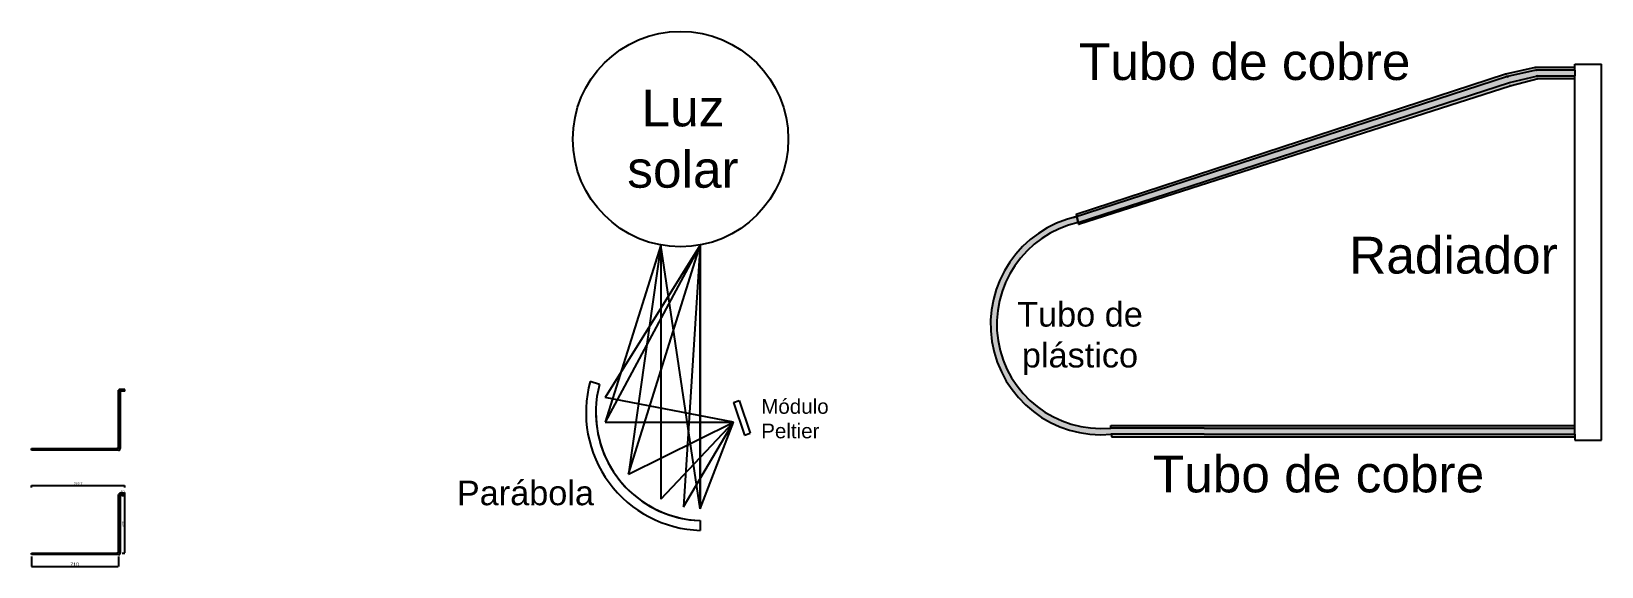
# Model space of a CAD drawing. Header units: millimetres. Extents: x 1199 to 14002, y 242 to 4605.
import ezdxf

# ---------------------------------------------------------------- set-up
doc = ezdxf.new("R2010")
doc.units = ezdxf.units.MM
doc.styles.get("Standard").update_dxf_attribs({"font": 'arial.ttf'})
doc.dimstyles.new('ISO-25', dxfattribs={"dimtxt": 2.5, "dimasz": 2.5, "dimexe": 1.25, "dimexo": 0.625, "dimtad": 1, "dimtxsty": 'Standard', "dimcen": 2.5, "dimadec": 0, "dimazin": 0, "dimtfac": 1, "dimtmove": 0, "dimatfit": 3, "dimfxl": 1, "dimarcsym": 0})

# ---------------------------------------------------------------- blocks, each defined once
blk = doc.blocks.new('*D4')
at = {"color": 0, "lineweight": -2, "transparency": 16777216}
for p, q in [((1199, 324), (1199, 242)), ((1909, 324), (1909, 242)), ((1201, 243), (1906, 243))]:
    blk.add_line(p, q, dxfattribs=at)
at = {"color": 0, "transparency": 16777216}
for points in [[(1201, 243), (1201, 242), (1199, 243)], [(1906, 243), (1906, 242), (1909, 243)]]:
    blk.add_solid(points, dxfattribs=at)
at = {"layer": 'Defpoints', "color": 0, "transparency": 16777216}
for p in [(1199, 325), (1909, 325), (1909, 243)]:
    blk.add_point(p, dxfattribs=at)
at = {"color": 0, "transparency": 16777216, "insert": (1551, 259), "char_height": 2.5, "attachment_point": 5}
blk.add_mtext('{\\H12x;710}', dxfattribs=at)
blk = doc.blocks.new('*D5')
at = {"color": 0, "lineweight": -2, "transparency": 16777216}
for p, q in [((1922, 836), (1922, 845)), ((1924, 843), (1959, 843)), ((1962, 836), (1962, 845))]:
    blk.add_line(p, q, dxfattribs=at)
at = {"color": 0, "transparency": 16777216}
for points in [[(1924, 844), (1924, 843), (1922, 843)], [(1959, 844), (1959, 843), (1962, 843)]]:
    blk.add_solid(points, dxfattribs=at)
at = {"layer": 'Defpoints', "color": 0, "transparency": 16777216}
for p in [(1922, 835), (1962, 843), (1962, 835)]:
    blk.add_point(p, dxfattribs=at)
at = {"color": 0, "transparency": 16777216, "insert": (1942, 854), "char_height": 2.5, "attachment_point": 5}
blk.add_mtext('{\\H8x;40}', dxfattribs=at)
blk = doc.blocks.new('*D6')
at = {"color": 0, "lineweight": -2, "transparency": 16777216}
for p, q in [((1940, 822), (1962, 822)), ((1961, 355), (1961, 820)), ((1940, 352), (1962, 352))]:
    blk.add_line(p, q, dxfattribs=at)
at = {"color": 0, "transparency": 16777216}
for points in [[(1960, 820), (1961, 820), (1961, 822)], [(1960, 355), (1961, 355), (1961, 352)]]:
    blk.add_solid(points, dxfattribs=at)
at = {"layer": 'Defpoints', "color": 0, "transparency": 16777216}
for p in [(1939, 822), (1961, 822), (1939, 352)]:
    blk.add_point(p, dxfattribs=at)
at = {"color": 0, "transparency": 16777216, "insert": (1950, 587), "char_height": 2.5, "attachment_point": 5, "rotation": 90}
blk.add_mtext('{\\H8x;470}', dxfattribs=at)
blk = doc.blocks.new('*D7')
at = {"color": 0, "lineweight": -2, "transparency": 16777216}
for p, q in [((1199, 886), (1199, 903)), ((1201, 902), (1959, 902)), ((1962, 886), (1962, 903))]:
    blk.add_line(p, q, dxfattribs=at)
at = {"color": 0, "transparency": 16777216}
for points in [[(1201, 902), (1201, 901), (1199, 902)], [(1959, 902), (1959, 901), (1962, 902)]]:
    blk.add_solid(points, dxfattribs=at)
at = {"layer": 'Defpoints', "color": 0, "transparency": 16777216}
for p in [(1962, 902), (1199, 885), (1962, 885)]:
    blk.add_point(p, dxfattribs=at)
at = {"color": 0, "transparency": 16777216, "insert": (1580, 914), "char_height": 2.5, "attachment_point": 5}
blk.add_mtext('{\\H8x;762,7}', dxfattribs=at)

msp = doc.modelspace()

# ---------------------------------------------------------------- hatches: boundary and pattern name
at = {"true_color": 0x7aafdf}
h = msp.add_hatch(color=143, dxfattribs=at)
h.dxf.hatch_style = 1
h.paths.add_polyline_path([(9723.664, 3095.329, 0.939321549), (10004.701, 1320.93), (10245.647, 1320.93), (10760.861, 1320.93), (13783.583, 1320.93), (13783.583, 1371.263), (10760.861, 1371.263), (10245.647, 1371.263), (9999.929, 1371.263, -0.939321549), (9734.679, 3045.985), (13250.385, 4188.307), (13482.081, 4241.798), (13783.583, 4241.798), (13783.583, 4289.667), (13466.528, 4289.667), (13234.831, 4236.176)])
at = {"true_color": 0xcd6928}
h = msp.add_hatch(color=32, dxfattribs=at)
h.dxf.hatch_style = 1
h.paths.add_polyline_path([(9734.679, 3045.985), (9734.689, 3045.94), (9737.73, 3032.321), (9741.411, 3033.503), (13255.386, 4161.914), (13261.441, 4163.463), (13485.263, 4220.706), (13501.426, 4220.706), (13783.583, 4220.706), (13783.583, 4241.798), (13482.081, 4241.798), (13469.327, 4238.854), (13250.385, 4188.307), (13250.372, 4188.303)])
h.paths.add_polyline_path([(13234.831, 4236.176), (13243.539, 4238.186), (13466.528, 4289.667), (13470.318, 4289.667), (13783.583, 4289.667), (13783.583, 4310.667), (13459.796, 4310.667), (13457.708, 4310.184), (13219.353, 4255.051), (13211.187, 4252.387), (9718.101, 3113.03), (9718.405, 3112.061), (9723.664, 3095.329)])
h = msp.add_hatch(color=32, dxfattribs=at)
h.dxf.hatch_style = 1
h.paths.add_polyline_path([(13783.583, 1392.263), (9999.929, 1392.263), (9999.929, 1371.263), (10245.647, 1371.263), (10760.861, 1371.263), (10761.186, 1371.263), (13783.583, 1371.263)])
h.paths.add_polyline_path([(13783.583, 1320.93), (10760.861, 1320.93), (10245.647, 1320.93), (10004.701, 1320.93), (10004.701, 1299.93), (13783.583, 1299.93)])

# ---------------------------------------------------------------- linework, layer by layer
at = {"color": 32, "true_color": 0xcd6928}
for p, q in [((13234.831, 4236.176), (9691.77, 3084.966)), ((13466.528, 4289.667), (13234.831, 4236.176)), ((13250.385, 4188.307), (13482.081, 4241.798)), ((13783.583, 4289.667), (13466.528, 4289.667)), ((13482.081, 4241.798), (13783.583, 4241.798)), ((9734.679, 3045.985), (13250.385, 4188.307)), ((10245.647, 1371.263), (9999.929, 1371.263)), ((10245.647, 1320.93), (9999.929, 1320.93)), ((10760.861, 1371.263), (10245.647, 1371.263)), ((10760.861, 1320.93), (10245.647, 1320.93)), ((10760.861, 1371.263), (13783.583, 1371.263)), ((10760.861, 1320.93), (13783.583, 1320.93))]:
    msp.add_line(p, q, dxfattribs=at)
for p, q in [((13219.353, 4255.051), (9718.101, 3113.03)), ((13219.353, 4255.051), (13211.187, 4252.387)), ((13459.796, 4310.667), (13219.353, 4255.051)), ((13219.353, 4255.051), (13226.551, 4256.716)), ((13226.551, 4256.716), (13219.353, 4255.051)), ((13234.831, 4236.176), (13229.446, 4234.426)), ((13229.446, 4234.426), (13234.831, 4236.176)), ((13234.831, 4236.176), (13243.539, 4238.186)), ((13459.796, 4310.667), (13457.708, 4310.184)), ((13457.708, 4310.184), (13459.796, 4310.667)), ((13783.583, 4310.667), (13459.796, 4310.667)), ((13459.796, 4310.667), (13462.43, 4310.667)), ((13466.528, 4289.667), (13464.205, 4289.131)), ((13464.205, 4289.131), (13466.528, 4289.667)), ((13466.528, 4289.667), (13470.318, 4289.667)), ((13482.081, 4241.798), (13469.327, 4238.854)), ((13469.327, 4238.854), (13482.081, 4241.798)), ((13482.081, 4241.798), (13496.214, 4241.798)), ((13783.583, 4289.667), (13783.583, 4337.226)), ((13783.583, 4337.226), (14001.558, 4337.226)), ((13783.583, 4289.667), (13783.583, 4310.667)), ((13783.583, 4289.667), (13783.583, 4241.798)), ((13783.583, 1371.263), (13783.583, 4241.798)), ((14001.558, 1273.372), (14001.558, 4337.226)), ((9737.73, 3032.321), (13255.386, 4161.914)), ((13250.385, 4188.307), (13250.372, 4188.303)), ((13250.372, 4188.303), (13250.385, 4188.307)), ((13250.385, 4188.307), (13250.4, 4188.31)), ((13255.386, 4161.914), (13250.986, 4160.501)), ((13250.986, 4160.501), (13255.386, 4161.914)), ((13255.386, 4161.914), (13485.263, 4220.706)), ((13255.386, 4161.914), (13261.441, 4163.463)), ((13485.263, 4220.706), (13477.148, 4218.631)), ((13477.148, 4218.631), (13485.263, 4220.706)), ((13485.263, 4220.706), (13783.583, 4220.706)), ((13485.263, 4220.706), (13501.426, 4220.706)), ((9718.101, 3113.03), (9719.324, 3113.429)), ((9718.101, 3113.03), (9723.664, 3095.329)), ((9718.101, 3113.03), (9718.405, 3112.061)), ((9718.405, 3112.061), (9718.101, 3113.03)), ((9734.679, 3045.985), (9723.664, 3095.329)), ((9723.664, 3095.329), (9734.679, 3045.985)), ((9734.679, 3045.985), (9737.73, 3032.321)), ((9734.679, 3045.985), (9737.045, 3035.386)), ((9734.679, 3045.985), (9734.689, 3045.94)), ((9734.689, 3045.94), (9734.679, 3045.985)), ((9734.679, 3045.985), (9734.679, 3045.985)), ((9737.73, 3032.321), (9741.411, 3033.503)), ((9741.411, 3033.503), (9737.73, 3032.321)), ((1908.97, 1673.027), (1908.97, 1679.377)), ((1908.97, 1209.377), (1908.97, 1673.027)), ((1915.32, 1685.727), (1921.67, 1685.727)), ((1961.67, 1685.727), (1915.32, 1685.727)), ((1921.67, 1666.687), (1921.67, 1203.027)), ((1961.67, 1673.027), (1928.02, 1673.027)), ((1961.67, 1673.027), (1961.67, 1685.727)), ((5830.708, 1725.147), (5755.128, 1751.369)), ((6969.547, 1594.84), (7060.418, 1329.996)), ((7013.125, 1313.769), (7060.418, 1329.996)), ((9999.929, 1371.263), (9999.929, 1392.263)), ((9999.929, 1392.263), (13783.583, 1392.263)), ((10004.701, 1320.93), (10004.701, 1299.93)), ((10004.701, 1299.93), (13783.583, 1299.93)), ((10761.186, 1371.263), (10760.363, 1371.263)), ((13783.583, 1320.93), (13783.583, 1371.263)), ((13783.583, 1320.93), (13783.583, 1273.372)), ((1198.97, 1190.327), (1198.97, 1203.027)), ((1198.97, 1203.027), (1902.62, 1203.027)), ((1908.97, 1190.327), (1198.97, 1190.327)), ((1902.62, 1203.027), (1896.27, 1203.027)), ((1896.27, 1203.027), (1902.62, 1203.027)), ((1908.97, 1209.369), (1908.97, 1215.727)), ((1908.97, 1190.327), (1915.32, 1190.327)), ((1921.67, 1196.669), (1921.67, 1203.027)), ((13783.583, 1273.372), (14001.558, 1273.372)), ((1908.97, 822.312), (1908.97, 828.662)), ((1908.97, 358.662), (1908.97, 822.312)), ((1915.32, 835.012), (1921.67, 835.012)), ((1961.67, 835.012), (1915.32, 835.012)), ((1921.67, 815.973), (1921.67, 352.312)), ((1961.67, 822.312), (1928.02, 822.312)), ((1961.67, 822.312), (1961.67, 835.012)), ((6652.246, 616.779), (6652.246, 536.779)), ((1198.97, 339.612), (1198.97, 352.312)), ((1198.97, 352.312), (1902.62, 352.312)), ((1908.97, 339.612), (1198.97, 339.612)), ((1902.62, 352.312), (1896.27, 352.312)), ((1896.27, 352.312), (1902.62, 352.312)), ((1908.97, 358.655), (1908.97, 365.012)), ((1908.97, 339.612), (1915.32, 339.612)), ((1921.67, 345.955), (1921.67, 352.312))]:
    msp.add_line(p, q)
at = {"color": 242, "true_color": 0xcd2027}
for p, q in [((6652.246, 2863.045), (5877.996, 1621.311)), ((6652.246, 2863.045), (5877.996, 1419.956)), ((6330.874, 2863.045), (5877.996, 1419.956)), ((6066.382, 994.035), (6652.246, 2863.045)), ((6330.874, 2863.045), (6066.382, 994.035)), ((6330.874, 2863.045), (6330.874, 790.82)), ((6652.246, 711.574), (6330.874, 2863.045)), ((6652.246, 2863.045), (6516.965, 727.906)), ((6652.246, 711.574), (6652.246, 2863.045)), ((6652.246, 2863.045), (6652.246, 711.574)), ((6922.869, 1419.956), (5877.996, 1621.311)), ((5877.996, 1419.956), (6922.869, 1419.956)), ((6066.382, 994.035), (6922.869, 1419.956)), ((6922.869, 1419.956), (6330.874, 790.82)), ((6516.965, 727.906), (6922.869, 1419.956)), ((6652.246, 711.574), (6922.869, 1419.956))]:
    msp.add_line(p, q, dxfattribs=at)
at = {"color": 0}
for q in [(6969.547, 1594.84), (7013.125, 1313.769)]:
    msp.add_line((6922.253, 1578.613), q, dxfattribs=at)
msp.add_circle((6491.56, 3726.402), 878.183)
for centre, radius, start, end in [((9919.755, 2216.931), 900.019, 102.584228, 275.415772), ((9919.755, 2216.931), 849.46, 102.584228, 275.415772), ((1915.32, 1679.377), 6.35, 90.0000391, 179.9999609), ((1928.02, 1666.677), 6.35, 90, 180.0946067), ((6681.768, 1497.194), 960.868, 164.6611578, 268.2393646), ((6682.065, 1497.533), 881.259, 165.0318661, 268.0609044), ((6680.731, 1495.743), 879.425, 179.8319935, 268.1438214), ((1902.62, 1209.377), 6.35, 270, 0.0669361), ((1915.32, 1196.677), 6.35, 270, 0.0669361), ((1915.32, 828.662), 6.35, 90.0000391, 179.9999609), ((1928.02, 815.962), 6.35, 90, 180.0946067), ((1902.62, 358.662), 6.35, 270, 0.0669361), ((1915.32, 345.962), 6.35, 270, 0.0669361)]:
    msp.add_arc(centre, radius, start, end)

# ---------------------------------------------------------------- texts
at = {"attachment_point": 1}
for s, width, insert, char_height in [('Tubo de cobre', 3198.82639, (9740.536, 4508.434), 300), ('\\pxqc;Luz\\Psolar', 2314.19082, (5354.505, 4130.583), 300), ('Radiador', 636.46376, (11943.402, 2930.582), 300), ('\\pxqc;Tubo de plástico', 1420.58324, (9038.195, 2398.273), 200), ('Tubo de cobre', 3198.82639, (10342.102, 1146.617), 300), ('\\pxqc;Parábola', 2314.19082, (4069.921, 941.992), 200)]:
    msp.add_mtext_dynamic_manual_height_columns(s, width=width, gutter_width=12.5, heights=[0], dxfattribs=dict(at, insert=insert, char_height=char_height))
at = {"insert": (7149.522, 1607.41), "char_height": 120, "width": 184.50309, "attachment_point": 1}
msp.add_mtext('Módulo Peltier', dxfattribs=at)

# ---------------------------------------------------------------- dimensions: what is measured, and where the dimension line sits
dim = msp.add_linear_dim(base=(1961.67, 901.515), p1=(1198.97, 885.012), p2=(1961.67, 885.012), text='{\\H8x;<>}', dimstyle='ISO-25')
dim.commit()
dim.dimension.update_dxf_attribs({"geometry": '*D7', "text_midpoint": (1580.32, 914.159)})
dim = msp.add_aligned_dim(p1=(1921.67, 835.012), p2=(1961.67, 835.012), distance=8.268, text='{\\H8x;<>}', dimstyle='ISO-25')
dim.commit()
dim.dimension.update_dxf_attribs({"geometry": '*D5', "text_midpoint": (1941.67, 854.116)})
dim = msp.add_linear_dim(base=(1960.635, 822.312), p1=(1938.97, 352.312), p2=(1938.97, 822.312), angle=90, text='{\\H8x;<>}', dimstyle='ISO-25')
dim.commit()
dim.dimension.update_dxf_attribs({"geometry": '*D6', "text_midpoint": (1949.799, 587.312)})
dim = msp.add_linear_dim(base=(1908.97, 242.848), p1=(1198.97, 324.612), p2=(1908.97, 324.612), text='{\\H12x;<>}', dimstyle='ISO-25')
dim.commit()
dim.dimension.update_dxf_attribs({"geometry": '*D4', "text_midpoint": (1551.222, 242.848), "dimtype": 160})

doc.saveas('drawing.dxf')
